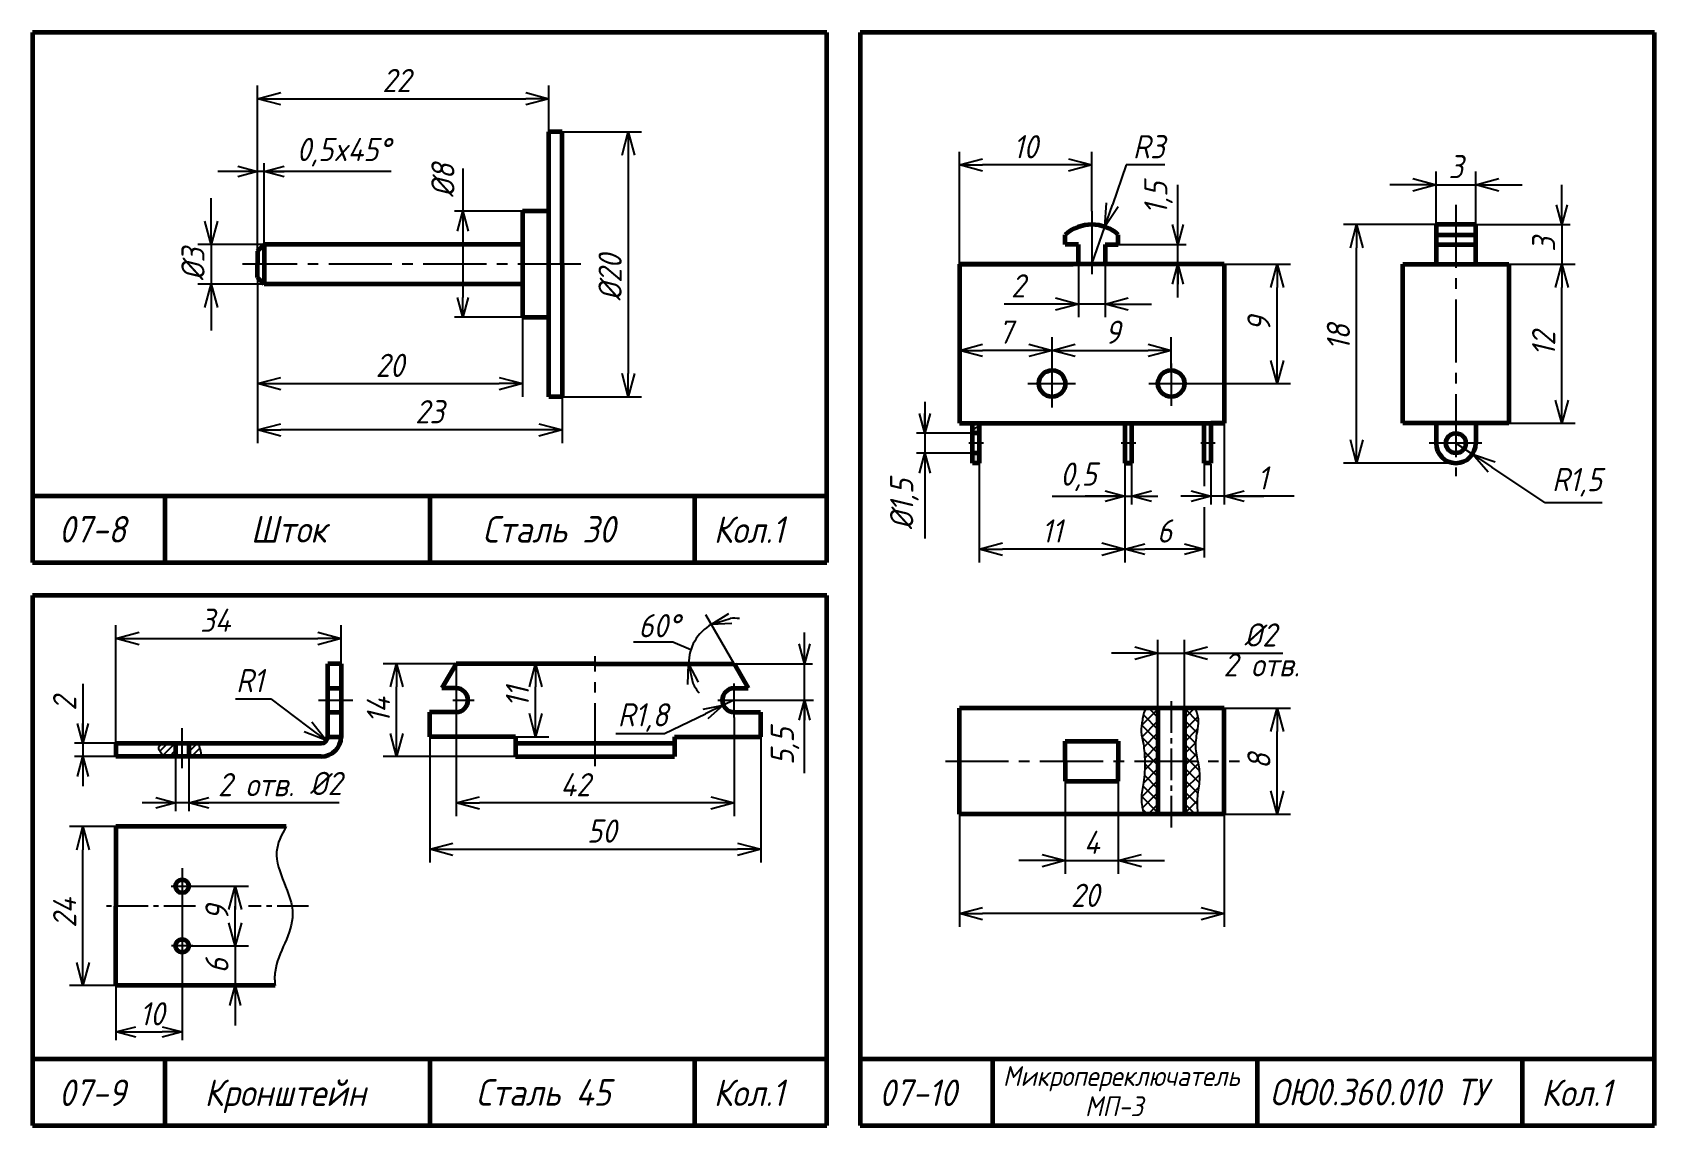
# Model space of a CAD drawing. Header units: millimetres. Extents: x -255 to 513, y 132 to 472.
# Drawn here: x 267.6 to 512.6, y 307 to 472 of the extents above; entities that cross this region are included whole.
import ezdxf

# ---------------------------------------------------------------- set-up
doc = ezdxf.new("R2010")
doc.units = ezdxf.units.MM
doc.header["$LTSCALE"] = 0.5
doc.linetypes.add('CENTER2', pattern=[28.575, 19.05, -3.175, 3.175, -3.175])
doc.layers.get('Defpoints').update_dxf_attribs({"color": 5})
doc.styles.get("Standard").update_dxf_attribs({"font": 'isocpeui.ttf', "width": 0.9})
doc.dimstyles.new('Standart 1', dxfattribs={"dimtxt": 3.5, "dimasz": 3.5, "dimexe": 2, "dimexo": 0, "dimgap": 1, "dimtad": 1, "dimtoh": 1, "dimdec": 0, "dimtxsty": 'Standard', "dimblk": 'OPEN30', "dimcen": 2.5, "dimadec": 0, "dimazin": 0, "dimtfac": 1, "dimtdec": 0, "dimtmove": 0, "dimatfit": 3, "dimldrblk": 'DOTSMALL', "dimfxl": 0, "dimarcsym": 0})

# ---------------------------------------------------------------- blocks, each defined once
blk = doc.blocks.new('_Open30')
at = {"color": 0, "linetype": 'ByBlock', "lineweight": -2}
for p, q in [((-1, 0.268), (0, 0)), ((0, 0), (-1, -0.268)), ((0, 0), (-1, 0))]:
    blk.add_line(p, q, dxfattribs=at)
blk = doc.blocks.new('*D58')
at = {"color": 0, "lineweight": -2}
for p, q in [((347.6, 457), (359.6, 457)), ((357.6, 453.5), (357.6, 420.5)), ((347.6, 417), (359.6, 417))]:
    blk.add_line(p, q, dxfattribs=at)
at = {"layer": 'Defpoints', "color": 0}
for p in [(347.6, 457), (347.6, 417), (357.6, 417)]:
    blk.add_point(p, dxfattribs=at)
at = {"color": 0, "lineweight": -2, "xscale": 3.5, "yscale": 3.5, "zscale": 3.5}
for p, rotation in [((357.6, 457), 90), ((357.6, 417), 270)]:
    blk.add_blockref('_Open30', p, dxfattribs=dict(at, rotation=rotation))
at = {"color": 0, "lineweight": -3, "insert": (354.85, 435), "char_height": 3.5, "attachment_point": 5, "rotation": 90}
blk.add_mtext('%%c20', dxfattribs=at)
blk = doc.blocks.new('_DotSmall')
at = {"color": 0, "linetype": 'ByBlock', "const_width": 0.5}
blk.add_lwpolyline([(-0.0625, 0, 1), (0.0625, 0, 1)], format="xyb", close=True, dxfattribs=at)
blk = doc.blocks.new('*D59')
at = {"color": 0, "lineweight": -2}
for p, q in [((294.6, 443.5), (294.6, 447)), ((302.6, 440), (292.6, 440)), ((294.6, 440), (294.6, 434)), ((302.6, 434), (292.6, 434)), ((294.6, 430.5), (294.6, 427))]:
    blk.add_line(p, q, dxfattribs=at)
at = {"layer": 'Defpoints', "color": 0}
for p in [(302.6, 440), (294.6, 434), (302.6, 434)]:
    blk.add_point(p, dxfattribs=at)
at = {"color": 0, "lineweight": -2, "xscale": 3.5, "yscale": 3.5, "zscale": 3.5}
for p, rotation in [((294.6, 440), 270), ((294.6, 434), 90)]:
    blk.add_blockref('_Open30', p, dxfattribs=dict(at, rotation=rotation))
at = {"color": 0, "lineweight": -3, "insert": (291.85, 437), "char_height": 3.5, "attachment_point": 5, "rotation": 90}
blk.add_mtext('%%C3', dxfattribs=at)
blk = doc.blocks.new('*D60')
at = {"color": 0, "lineweight": -2}
for p, q in [((301.6, 434), (301.6, 410)), ((347.6, 417), (347.6, 410)), ((344.1, 412), (305.1, 412))]:
    blk.add_line(p, q, dxfattribs=at)
at = {"layer": 'Defpoints', "color": 0}
for p in [(301.6, 434), (347.6, 417), (301.6, 412)]:
    blk.add_point(p, dxfattribs=at)
at = {"color": 0, "lineweight": -2, "xscale": 3.5, "yscale": 3.5, "zscale": 3.5, "rotation": 180}
blk.add_blockref('_Open30', (301.6, 412), dxfattribs=at)
at = {"color": 0, "lineweight": -2, "xscale": 3.5, "yscale": 3.5, "zscale": 3.5}
blk.add_blockref('_Open30', (347.6, 412), dxfattribs=at)
at = {"color": 0, "lineweight": -3, "insert": (327.6, 414.75), "char_height": 3.5, "attachment_point": 5}
blk.add_mtext('23', dxfattribs=at)
blk = doc.blocks.new('*D61')
at = {"color": 0, "lineweight": -2}
for p, q in [((301.6, 439), (301.6, 464)), ((345.6, 457), (345.6, 464)), ((305.1, 462), (342.1, 462))]:
    blk.add_line(p, q, dxfattribs=at)
at = {"layer": 'Defpoints', "color": 0}
for p in [(345.6, 462), (345.6, 457), (301.6, 439)]:
    blk.add_point(p, dxfattribs=at)
at = {"color": 0, "lineweight": -2, "xscale": 3.5, "yscale": 3.5, "zscale": 3.5, "rotation": 180}
blk.add_blockref('_Open30', (301.6, 462), dxfattribs=at)
at = {"color": 0, "lineweight": -2, "xscale": 3.5, "yscale": 3.5, "zscale": 3.5}
blk.add_blockref('_Open30', (345.6, 462), dxfattribs=at)
at = {"color": 0, "lineweight": -3, "insert": (322.6, 464.75), "char_height": 3.5, "attachment_point": 5}
blk.add_mtext('22', dxfattribs=at)
blk = doc.blocks.new('*D62')
at = {"color": 0, "lineweight": -2}
for p, q in [((301.6, 435), (301.6, 417)), ((341.6, 429), (341.6, 417)), ((305.1, 419), (338.1, 419))]:
    blk.add_line(p, q, dxfattribs=at)
at = {"layer": 'Defpoints', "color": 0}
for p in [(301.6, 435), (341.6, 429), (341.6, 419)]:
    blk.add_point(p, dxfattribs=at)
at = {"color": 0, "lineweight": -2, "xscale": 3.5, "yscale": 3.5, "zscale": 3.5, "rotation": 180}
blk.add_blockref('_Open30', (301.6, 419), dxfattribs=at)
at = {"color": 0, "lineweight": -2, "xscale": 3.5, "yscale": 3.5, "zscale": 3.5}
blk.add_blockref('_Open30', (341.6, 419), dxfattribs=at)
at = {"color": 0, "lineweight": -3, "insert": (321.6, 421.75), "char_height": 3.5, "attachment_point": 5}
blk.add_mtext('20', dxfattribs=at)
blk = doc.blocks.new('*D63')
at = {"color": 0, "lineweight": -2}
for p, q in [((280.22, 352.12), (273.22, 352.12)), ((275.22, 331.62), (275.22, 348.62)), ((280.22, 328.12), (273.22, 328.12))]:
    blk.add_line(p, q, dxfattribs=at)
at = {"layer": 'Defpoints', "color": 0}
for p in [(275.22, 352.12), (280.22, 352.12), (280.22, 328.12)]:
    blk.add_point(p, dxfattribs=at)
at = {"color": 0, "lineweight": -2, "xscale": 3.5, "yscale": 3.5, "zscale": 3.5}
for p, rotation in [((275.22, 352.12), 90), ((275.22, 328.12), 270)]:
    blk.add_blockref('_Open30', p, dxfattribs=dict(at, rotation=rotation))
at = {"color": 0, "lineweight": -3, "insert": (272.47, 339.12), "char_height": 3.5, "attachment_point": 5, "rotation": 90}
blk.add_mtext('24', dxfattribs=at)
blk = doc.blocks.new('*D64')
at = {"color": 0, "lineweight": -2}
for p, q in [((291.22, 343.12), (300.22, 343.12)), ((298.22, 337.62), (298.22, 339.62)), ((291.22, 334.12), (300.22, 334.12))]:
    blk.add_line(p, q, dxfattribs=at)
at = {"layer": 'Defpoints', "color": 0}
for p in [(291.22, 343.12), (298.22, 343.12), (291.22, 334.12)]:
    blk.add_point(p, dxfattribs=at)
at = {"color": 0, "lineweight": -2, "xscale": 3.5, "yscale": 3.5, "zscale": 3.5}
for p, rotation in [((298.22, 343.12), 90), ((298.22, 334.12), 270)]:
    blk.add_blockref('_Open30', p, dxfattribs=dict(at, rotation=rotation))
at = {"color": 0, "lineweight": -3, "insert": (295.47, 339.12), "char_height": 3.5, "attachment_point": 5, "rotation": 90}
blk.add_mtext('9', dxfattribs=at)
blk = doc.blocks.new('*D65')
at = {"color": 0, "lineweight": -2}
for p, q in [((327.6, 365.7), (327.6, 346.7)), ((377.6, 365.7), (377.6, 346.7)), ((331.1, 348.7), (374.1, 348.7))]:
    blk.add_line(p, q, dxfattribs=at)
at = {"layer": 'Defpoints', "color": 0}
for p in [(327.6, 365.7), (377.6, 365.7), (377.6, 348.7)]:
    blk.add_point(p, dxfattribs=at)
at = {"color": 0, "lineweight": -2, "xscale": 3.5, "yscale": 3.5, "zscale": 3.5, "rotation": 180}
blk.add_blockref('_Open30', (327.6, 348.7), dxfattribs=at)
at = {"color": 0, "lineweight": -2, "xscale": 3.5, "yscale": 3.5, "zscale": 3.5}
blk.add_blockref('_Open30', (377.6, 348.7), dxfattribs=at)
at = {"color": 0, "lineweight": -3, "insert": (353.6, 351.45), "char_height": 3.5, "attachment_point": 5}
blk.add_mtext('50', dxfattribs=at)
blk = doc.blocks.new('*D66')
at = {"color": 0, "lineweight": -2}
for p, q in [((298.29, 371.41), (303.62, 371.41)), ((303.62, 371.41), (309.22, 367.2))]:
    blk.add_line(p, q, dxfattribs=at)
at = {"layer": 'Defpoints', "color": 0}
for p in [(311.22, 365.7), (312.02, 365.1)]:
    blk.add_point(p, dxfattribs=at)
at = {"color": 0, "lineweight": -2, "xscale": 3.5, "yscale": 3.5, "zscale": 3.5, "rotation": 323.0724111916018}
blk.add_blockref('_Open30', (312.02, 365.1), dxfattribs=at)
at = {"color": 0, "lineweight": -3, "insert": (300.45, 374.16), "char_height": 3.5, "attachment_point": 5}
blk.add_mtext('R1', dxfattribs=at)
blk = doc.blocks.new('*D67')
at = {"color": 0, "lineweight": -2}
for p, q in [((280.22, 364.7), (280.22, 382.52)), ((314.22, 376.7), (314.22, 382.52)), ((283.72, 380.52), (310.72, 380.52))]:
    blk.add_line(p, q, dxfattribs=at)
at = {"layer": 'Defpoints', "color": 0}
for p in [(314.22, 380.52), (314.22, 376.7), (280.22, 364.7)]:
    blk.add_point(p, dxfattribs=at)
at = {"color": 0, "lineweight": -2, "xscale": 3.5, "yscale": 3.5, "zscale": 3.5, "rotation": 180}
blk.add_blockref('_Open30', (280.22, 380.52), dxfattribs=at)
at = {"color": 0, "lineweight": -2, "xscale": 3.5, "yscale": 3.5, "zscale": 3.5}
blk.add_blockref('_Open30', (314.22, 380.52), dxfattribs=at)
at = {"color": 0, "lineweight": -3, "insert": (295.22, 383.27), "char_height": 3.5, "attachment_point": 5}
blk.add_mtext('34', dxfattribs=at)
blk = doc.blocks.new('*D68')
at = {"color": 0, "lineweight": -2}
for p, q in [((331.58, 376.7), (320.6, 376.7)), ((322.6, 366.2), (322.6, 373.2)), ((340.58, 362.7), (320.6, 362.7))]:
    blk.add_line(p, q, dxfattribs=at)
at = {"layer": 'Defpoints', "color": 0}
for p in [(322.6, 376.7), (331.58, 376.7), (340.58, 362.7)]:
    blk.add_point(p, dxfattribs=at)
at = {"color": 0, "lineweight": -2, "xscale": 3.5, "yscale": 3.5, "zscale": 3.5}
for p, rotation in [((322.6, 376.7), 90), ((322.6, 362.7), 270)]:
    blk.add_blockref('_Open30', p, dxfattribs=dict(at, rotation=rotation))
at = {"color": 0, "lineweight": -3, "insert": (319.85, 369.7), "char_height": 3.5, "attachment_point": 5, "rotation": 90}
blk.add_mtext('14', dxfattribs=at)
blk = doc.blocks.new('*D69')
at = {"color": 0, "lineweight": -2}
for p, q in [((352.6, 376.7), (341.6, 376.7)), ((343.6, 369.2), (343.6, 373.2)), ((340.58, 365.7), (345.6, 365.7))]:
    blk.add_line(p, q, dxfattribs=at)
at = {"layer": 'Defpoints', "color": 0}
for p in [(343.6, 376.7), (352.6, 376.7), (340.58, 365.7)]:
    blk.add_point(p, dxfattribs=at)
at = {"color": 0, "lineweight": -2, "xscale": 3.5, "yscale": 3.5, "zscale": 3.5}
for p, rotation in [((343.6, 376.7), 90), ((343.6, 365.7), 270)]:
    blk.add_blockref('_Open30', p, dxfattribs=dict(at, rotation=rotation))
at = {"color": 0, "lineweight": -3, "insert": (340.85, 371.7), "char_height": 3.5, "attachment_point": 5, "rotation": 90}
blk.add_mtext('11', dxfattribs=at)
blk = doc.blocks.new('*D70')
at = {"color": 0, "lineweight": -2}
for p, q in [((331.6, 376.73), (331.6, 353.7)), ((373.58, 368.6), (373.58, 353.7)), ((370.08, 355.7), (335.1, 355.7))]:
    blk.add_line(p, q, dxfattribs=at)
at = {"layer": 'Defpoints', "color": 0}
for p in [(331.6, 376.73), (373.58, 368.6), (331.6, 355.7)]:
    blk.add_point(p, dxfattribs=at)
at = {"color": 0, "lineweight": -2, "xscale": 3.5, "yscale": 3.5, "zscale": 3.5, "rotation": 180}
blk.add_blockref('_Open30', (331.6, 355.7), dxfattribs=at)
at = {"color": 0, "lineweight": -2, "xscale": 3.5, "yscale": 3.5, "zscale": 3.5}
blk.add_blockref('_Open30', (373.58, 355.7), dxfattribs=at)
at = {"color": 0, "lineweight": -3, "insert": (349.6, 358.45), "char_height": 3.5, "attachment_point": 5}
blk.add_mtext('42', dxfattribs=at)
blk = doc.blocks.new('*D71')
at = {"color": 0, "lineweight": -2}
for p, q in [((447.6, 370), (457.6, 370)), ((455.6, 357.5), (455.6, 366.5)), ((447.6, 354), (457.6, 354))]:
    blk.add_line(p, q, dxfattribs=at)
at = {"layer": 'Defpoints', "color": 0}
for p in [(447.6, 370), (455.6, 370), (447.6, 354)]:
    blk.add_point(p, dxfattribs=at)
at = {"color": 0, "lineweight": -2, "xscale": 3.5, "yscale": 3.5, "zscale": 3.5}
for p, rotation in [((455.6, 370), 90), ((455.6, 354), 270)]:
    blk.add_blockref('_Open30', p, dxfattribs=dict(at, rotation=rotation))
at = {"color": 0, "lineweight": -3, "insert": (452.85, 362), "char_height": 3.5, "attachment_point": 5, "rotation": 90}
blk.add_mtext('8', dxfattribs=at)
blk = doc.blocks.new('*D72')
at = {"color": 0, "lineweight": -2}
for p, q in [((407.6, 354), (407.6, 337)), ((447.6, 354), (447.6, 337)), ((444.1, 339), (411.1, 339))]:
    blk.add_line(p, q, dxfattribs=at)
at = {"layer": 'Defpoints', "color": 0}
for p in [(407.6, 354), (447.6, 354), (407.6, 339)]:
    blk.add_point(p, dxfattribs=at)
at = {"color": 0, "lineweight": -2, "xscale": 3.5, "yscale": 3.5, "zscale": 3.5, "rotation": 180}
blk.add_blockref('_Open30', (407.6, 339), dxfattribs=at)
at = {"color": 0, "lineweight": -2, "xscale": 3.5, "yscale": 3.5, "zscale": 3.5}
blk.add_blockref('_Open30', (447.6, 339), dxfattribs=at)
at = {"color": 0, "lineweight": -3, "insert": (426.6, 341.75), "char_height": 3.5, "attachment_point": 5}
blk.add_mtext('20', dxfattribs=at)
blk = doc.blocks.new('*D73')
at = {"color": 0, "lineweight": -2}
for p, q in [((490.6, 437), (500.6, 437)), ((498.6, 416.5), (498.6, 433.5)), ((490.6, 413), (500.6, 413))]:
    blk.add_line(p, q, dxfattribs=at)
at = {"layer": 'Defpoints', "color": 0}
for p in [(490.6, 437), (498.6, 437), (490.6, 413)]:
    blk.add_point(p, dxfattribs=at)
at = {"color": 0, "lineweight": -2, "xscale": 3.5, "yscale": 3.5, "zscale": 3.5}
for p, rotation in [((498.6, 437), 90), ((498.6, 413), 270)]:
    blk.add_blockref('_Open30', p, dxfattribs=dict(at, rotation=rotation))
at = {"color": 0, "lineweight": -3, "insert": (495.85, 425), "char_height": 3.5, "attachment_point": 5, "rotation": 90}
blk.add_mtext('12', dxfattribs=at)
blk = doc.blocks.new('*D74')
at = {"color": 0, "lineweight": -2}
for p, q in [((421.6, 421.4), (421.6, 426)), ((425.1, 424), (436.1, 424)), ((439.6, 421.4), (439.6, 426))]:
    blk.add_line(p, q, dxfattribs=at)
at = {"layer": 'Defpoints', "color": 0}
for p in [(439.6, 424), (421.6, 421.4), (439.6, 421.4)]:
    blk.add_point(p, dxfattribs=at)
at = {"color": 0, "lineweight": -2, "xscale": 3.5, "yscale": 3.5, "zscale": 3.5, "rotation": 180}
blk.add_blockref('_Open30', (421.6, 424), dxfattribs=at)
at = {"color": 0, "lineweight": -2, "xscale": 3.5, "yscale": 3.5, "zscale": 3.5}
blk.add_blockref('_Open30', (439.6, 424), dxfattribs=at)
at = {"color": 0, "lineweight": -3, "insert": (430.76, 426.75), "char_height": 3.5, "attachment_point": 5}
blk.add_mtext('9', dxfattribs=at)
blk = doc.blocks.new('*D75')
at = {"color": 0, "lineweight": -2}
for p, q in [((407.6, 427.05), (407.6, 422)), ((418.1, 424), (411.1, 424)), ((421.6, 424), (421.6, 426))]:
    blk.add_line(p, q, dxfattribs=at)
at = {"layer": 'Defpoints', "color": 0}
for p in [(407.6, 427.05), (407.6, 424), (421.6, 424)]:
    blk.add_point(p, dxfattribs=at)
at = {"color": 0, "lineweight": -2, "xscale": 3.5, "yscale": 3.5, "zscale": 3.5, "rotation": 180}
blk.add_blockref('_Open30', (407.6, 424), dxfattribs=at)
at = {"color": 0, "lineweight": -2, "xscale": 3.5, "yscale": 3.5, "zscale": 3.5}
blk.add_blockref('_Open30', (421.6, 424), dxfattribs=at)
at = {"color": 0, "lineweight": -3, "insert": (414.6, 426.77), "char_height": 3.5, "attachment_point": 5}
blk.add_mtext('7', dxfattribs=at)
blk = doc.blocks.new('*D76')
at = {"color": 0, "lineweight": -2}
for p, q in [((447.6, 437), (457.6, 437)), ((455.6, 422.5), (455.6, 433.5)), ((443.02, 419), (457.6, 419))]:
    blk.add_line(p, q, dxfattribs=at)
at = {"layer": 'Defpoints', "color": 0}
for p in [(447.6, 437), (455.6, 437), (443.02, 419)]:
    blk.add_point(p, dxfattribs=at)
at = {"color": 0, "lineweight": -2, "xscale": 3.5, "yscale": 3.5, "zscale": 3.5}
for p, rotation in [((455.6, 437), 90), ((455.6, 419), 270)]:
    blk.add_blockref('_Open30', p, dxfattribs=dict(at, rotation=rotation))
at = {"color": 0, "lineweight": -3, "insert": (452.85, 428), "char_height": 3.5, "attachment_point": 5, "rotation": 90}
blk.add_mtext('9', dxfattribs=at)
blk = doc.blocks.new('*D77')
at = {"color": 0, "lineweight": -2}
for p, q in [((437.6, 370), (437.6, 380.31)), ((441.6, 370), (441.6, 380.31)), ((434.1, 378.31), (430.6, 378.31)), ((437.6, 378.31), (441.6, 378.31)), ((445.1, 378.31), (456.44, 378.31))]:
    blk.add_line(p, q, dxfattribs=at)
at = {"layer": 'Defpoints', "color": 0}
for p in [(441.6, 378.31), (437.6, 370), (441.6, 370)]:
    blk.add_point(p, dxfattribs=at)
at = {"color": 0, "lineweight": -2, "xscale": 3.5, "yscale": 3.5, "zscale": 3.5}
blk.add_blockref('_Open30', (437.6, 378.31), dxfattribs=at)
at = {"color": 0, "lineweight": -2, "xscale": 3.5, "yscale": 3.5, "zscale": 3.5, "rotation": 180}
blk.add_blockref('_Open30', (441.6, 378.31), dxfattribs=at)
at = {"color": 0, "lineweight": -3, "insert": (453.06, 381.06), "char_height": 3.5, "attachment_point": 5}
blk.add_mtext('%%c2', dxfattribs=at)
blk = doc.blocks.new('*D78')
at = {"color": 0, "lineweight": -2}
for p, q in [((482.6, 410), (485.1, 408.34)), ((496.1, 401), (488.01, 406.39)), ((504.7, 401), (496.1, 401))]:
    blk.add_line(p, q, dxfattribs=at)
at = {"layer": 'Defpoints', "color": 0}
for p in [(482.6, 410), (485.1, 408.34)]:
    blk.add_point(p, dxfattribs=at)
at = {"color": 0, "lineweight": -2, "xscale": 3.5, "yscale": 3.5, "zscale": 3.5, "rotation": 146.309932474025}
blk.add_blockref('_Open30', (485.1, 408.34), dxfattribs=at)
at = {"color": 0, "lineweight": -3, "insert": (500.9, 404.1), "char_height": 3.5, "attachment_point": 5}
blk.add_mtext('R1,5', dxfattribs=at)
blk = doc.blocks.new('*D79')
at = {"color": 0, "lineweight": -2}
for p, q in [((479.65, 443), (465.6, 443)), ((467.6, 410.5), (467.6, 439.5)), ((482.6, 407), (465.6, 407))]:
    blk.add_line(p, q, dxfattribs=at)
at = {"layer": 'Defpoints', "color": 0}
for p in [(467.6, 443), (479.65, 443), (482.6, 407)]:
    blk.add_point(p, dxfattribs=at)
at = {"color": 0, "lineweight": -2, "xscale": 3.5, "yscale": 3.5, "zscale": 3.5}
for p, rotation in [((467.6, 443), 90), ((467.6, 407), 270)]:
    blk.add_blockref('_Open30', p, dxfattribs=dict(at, rotation=rotation))
at = {"color": 0, "lineweight": -3, "insert": (464.85, 426), "char_height": 3.5, "attachment_point": 5, "rotation": 90}
blk.add_mtext('18', dxfattribs=at)
blk = doc.blocks.new('*D80')
at = {"color": 0, "lineweight": -2}
for p, q in [((479.6, 443), (479.6, 451)), ((485.6, 443), (485.6, 451)), ((476.1, 449), (472.6, 449)), ((479.6, 449), (485.6, 449)), ((489.1, 449), (492.6, 449))]:
    blk.add_line(p, q, dxfattribs=at)
at = {"layer": 'Defpoints', "color": 0}
for p in [(485.6, 449), (479.6, 443), (485.6, 443)]:
    blk.add_point(p, dxfattribs=at)
at = {"color": 0, "lineweight": -2, "xscale": 3.5, "yscale": 3.5, "zscale": 3.5}
blk.add_blockref('_Open30', (479.6, 449), dxfattribs=at)
at = {"color": 0, "lineweight": -2, "xscale": 3.5, "yscale": 3.5, "zscale": 3.5, "rotation": 180}
blk.add_blockref('_Open30', (485.6, 449), dxfattribs=at)
at = {"color": 0, "lineweight": -3, "insert": (482.6, 451.75), "char_height": 3.5, "attachment_point": 5}
blk.add_mtext('3', dxfattribs=at)
blk = doc.blocks.new('*D81')
at = {"color": 0, "lineweight": -2}
for p, q in [((423.6, 359), (423.6, 345)), ((431.6, 359), (431.6, 345)), ((420.1, 347), (416.6, 347)), ((423.6, 347), (431.6, 347)), ((435.1, 347), (438.6, 347))]:
    blk.add_line(p, q, dxfattribs=at)
at = {"layer": 'Defpoints', "color": 0}
for p in [(423.6, 359), (431.6, 359), (431.6, 347)]:
    blk.add_point(p, dxfattribs=at)
at = {"color": 0, "lineweight": -2, "xscale": 3.5, "yscale": 3.5, "zscale": 3.5}
blk.add_blockref('_Open30', (423.6, 347), dxfattribs=at)
at = {"color": 0, "lineweight": -2, "xscale": 3.5, "yscale": 3.5, "zscale": 3.5, "rotation": 180}
blk.add_blockref('_Open30', (431.6, 347), dxfattribs=at)
at = {"color": 0, "lineweight": -3, "insert": (427.6, 349.75), "char_height": 3.5, "attachment_point": 5}
blk.add_mtext('4', dxfattribs=at)
blk = doc.blocks.new('*D82')
at = {"color": 0, "lineweight": -2}
for p, q in [((407.6, 437), (407.6, 454)), ((427.6, 445), (427.6, 454)), ((424.1, 452), (411.1, 452))]:
    blk.add_line(p, q, dxfattribs=at)
at = {"layer": 'Defpoints', "color": 0}
for p in [(407.6, 452), (427.6, 445), (407.6, 437)]:
    blk.add_point(p, dxfattribs=at)
at = {"color": 0, "lineweight": -2, "xscale": 3.5, "yscale": 3.5, "zscale": 3.5, "rotation": 180}
blk.add_blockref('_Open30', (407.6, 452), dxfattribs=at)
at = {"color": 0, "lineweight": -2, "xscale": 3.5, "yscale": 3.5, "zscale": 3.5}
blk.add_blockref('_Open30', (427.6, 452), dxfattribs=at)
at = {"color": 0, "lineweight": -3, "insert": (417.6, 454.75), "char_height": 3.5, "attachment_point": 5}
blk.add_mtext('10', dxfattribs=at)
blk = doc.blocks.new('*D83')
at = {"color": 0, "lineweight": -2}
for p, q in [((432.8, 452), (430.71, 445.98)), ((438.64, 452), (432.8, 452)), ((427.6, 437), (429.57, 442.67))]:
    blk.add_line(p, q, dxfattribs=at)
at = {"layer": 'Defpoints', "color": 0}
for p in [(429.57, 442.67), (427.6, 437)]:
    blk.add_point(p, dxfattribs=at)
at = {"color": 0, "lineweight": -2, "xscale": 3.5, "yscale": 3.5, "zscale": 3.5, "rotation": 250.8960188924846}
blk.add_blockref('_Open30', (429.57, 442.67), dxfattribs=at)
at = {"color": 0, "lineweight": -3, "insert": (436.22, 454.75), "char_height": 3.5, "attachment_point": 5}
blk.add_mtext('R3', dxfattribs=at)
blk = doc.blocks.new('*D84')
at = {"color": 0, "lineweight": -2}
for p, q in [((425.6, 437), (425.6, 429)), ((429.6, 437), (429.6, 429)), ((422.1, 431), (414.37, 431)), ((429.6, 431), (425.6, 431)), ((433.1, 431), (436.6, 431))]:
    blk.add_line(p, q, dxfattribs=at)
at = {"layer": 'Defpoints', "color": 0}
for p in [(425.6, 437), (429.6, 437), (425.6, 431)]:
    blk.add_point(p, dxfattribs=at)
at = {"color": 0, "lineweight": -2, "xscale": 3.5, "yscale": 3.5, "zscale": 3.5}
blk.add_blockref('_Open30', (425.6, 431), dxfattribs=at)
at = {"color": 0, "lineweight": -2, "xscale": 3.5, "yscale": 3.5, "zscale": 3.5, "rotation": 180}
blk.add_blockref('_Open30', (429.6, 431), dxfattribs=at)
at = {"color": 0, "lineweight": -3, "insert": (416.48, 433.75), "char_height": 3.5, "attachment_point": 5}
blk.add_mtext('2', dxfattribs=at)
blk = doc.blocks.new('*D85')
at = {"color": 0, "lineweight": -2}
for p, q in [((410.6, 407), (410.6, 392)), ((432.6, 400.77), (432.6, 392)), ((429.1, 394), (414.1, 394))]:
    blk.add_line(p, q, dxfattribs=at)
at = {"layer": 'Defpoints', "color": 0}
for p in [(410.6, 407), (432.6, 400.77), (410.6, 394)]:
    blk.add_point(p, dxfattribs=at)
at = {"color": 0, "lineweight": -2, "xscale": 3.5, "yscale": 3.5, "zscale": 3.5, "rotation": 180}
blk.add_blockref('_Open30', (410.6, 394), dxfattribs=at)
at = {"color": 0, "lineweight": -2, "xscale": 3.5, "yscale": 3.5, "zscale": 3.5}
blk.add_blockref('_Open30', (432.6, 394), dxfattribs=at)
at = {"color": 0, "lineweight": -3, "insert": (421.6, 396.75), "char_height": 3.5, "attachment_point": 5}
blk.add_mtext('11', dxfattribs=at)

msp = doc.modelspace()

# ---------------------------------------------------------------- hatches: boundary and pattern name
at = {"ltscale": 0.5}
h = msp.add_hatch(color=7, dxfattribs=at)
edge = h.paths.add_edge_path()
edge.add_line((410.6, 411.5), (410.6, 412.45))
edge.add_spline(control_points=[(410.6, 412.45), (410.49, 412.47), (410.25, 412.47), (409.94, 412.19), (409.71, 412.21), (409.6, 412.25)], knot_values=[0.451621, 0.451621, 0.451621, 0.451621, 0.812959, 1.197725, 1.549917, 1.549917, 1.549917, 1.549917], degree=3, periodic=0)
edge.add_line((409.6, 412.25), (409.6, 411.5))
edge.add_line((409.6, 411.5), (410.6, 411.5))
h.paths.add_polyline_path([(410.6, 408.5), (409.6, 408.5), (409.6, 407), (410.6, 407)])
at = {"lineweight": -3, "ltscale": 0.5}
h = msp.add_hatch(dxfattribs=at)
h.set_pattern_fill('ANSI37', scale=0.4, style=0)
h.set_pattern_definition([(45, (237.6025, 292), (-0.8980256, 0.8980256), []), (135, (237.6025, 292), (-0.8980256, -0.8980256), [])])
edge = h.paths.add_edge_path()
edge.add_line((437.6, 370), (435.65, 370))
edge.add_spline(control_points=[(435.65, 370), (435.5, 369.39), (435.22, 368.23), (434.95, 366.38), (435.52, 364.36), (435.59, 362.86), (435.6, 362)], knot_values=[0, 0, 0, 0, 1.873124, 3.618237, 5.498481, 8.09001, 8.09001, 8.09001, 8.09001], degree=3, periodic=0)
edge.add_line((435.6, 362), (437.6, 362))
edge.add_line((437.6, 362), (437.6, 370))
edge = h.paths.add_edge_path()
edge.add_spline(control_points=[(435.6, 362), (435.62, 360.93), (435.56, 359.04), (434.9, 356.38), (435.25, 354.79), (435.42, 354)], knot_values=[8.09001, 8.09001, 8.09001, 8.09001, 11.302748, 13.757495, 16.141445, 16.141445, 16.141445, 16.141445], degree=3, periodic=0)
edge.add_line((435.42, 354), (437.6, 354))
edge.add_line((437.6, 354), (437.6, 362))
edge.add_line((437.6, 362), (435.6, 362))
edge = h.paths.add_edge_path()
edge.add_spline(control_points=[(443.6, 354), (443.54, 354.79), (443.41, 356.42), (443.95, 358.89), (443.85, 360.79), (443.64, 361.83), (443.61, 362)], knot_values=[8.108819, 8.108819, 8.108819, 8.108819, 10.466795, 13.003404, 15.60563, 16.138451, 16.138451, 16.138451, 16.138451], degree=3, periodic=0)
edge.add_line((443.61, 362), (441.6, 362))
edge.add_line((441.6, 362), (441.6, 354))
edge.add_line((441.6, 354), (443.6, 354))
edge = h.paths.add_edge_path()
edge.add_spline(control_points=[(443.61, 362), (443.47, 362.62), (443.11, 364.08), (443.44, 366.16), (443.83, 368.23), (443.43, 369.4), (443.22, 370)], knot_values=[0, 0, 0, 0, 1.902588, 4.479049, 6.225337, 8.108819, 8.108819, 8.108819, 8.108819], degree=3, periodic=0)
edge.add_line((443.22, 370), (441.6, 370))
edge.add_line((441.6, 370), (441.6, 362))
edge.add_line((441.6, 362), (443.61, 362))
h = msp.add_hatch(dxfattribs=at)
h.set_pattern_fill('ANSI31', scale=0.25, style=0)
h.set_pattern_definition([(45, (115.2164, 217.7001), (-0.561266, 0.561266), [])])
edge = h.paths.add_edge_path()
edge.add_line((291.22, 362.7), (293, 362.7))
edge.add_spline(control_points=[(293, 362.7), (293.07, 362.88), (293.18, 363.38), (292.8, 364.05), (292.79, 364.54), (292.82, 364.7)], knot_values=[0.617306, 0.617306, 0.617306, 0.617306, 1.190956, 2.196039, 2.694636, 2.694636, 2.694636, 2.694636], degree=3, periodic=0)
edge.add_line((292.82, 364.7), (291.22, 364.7))
edge.add_line((291.22, 364.7), (291.22, 362.7))
edge = h.paths.add_edge_path()
edge.add_line((289.22, 364.7), (287.22, 364.7))
edge.add_spline(control_points=[(287.22, 364.7), (286.89, 364.41), (286.32, 363.91), (287.17, 363.29), (287.16, 362.89), (287.1, 362.7)], knot_values=[0, 0, 0, 0, 1.040213, 1.772128, 2.388323, 2.388323, 2.388323, 2.388323], degree=3, periodic=0)
edge.add_line((287.1, 362.7), (289.22, 362.7))
edge.add_line((289.22, 362.7), (289.22, 364.7))

# ---------------------------------------------------------------- linework, layer by layer
at = {"color": 7, "lineweight": 60}
for p, q in [((267.6, 472), (267.6, 392)), ((387.6, 472), (267.6, 472)), ((387.6, 392), (387.6, 472)), ((392.6, 472), (392.6, 307)), ((512.6, 472), (392.6, 472)), ((512.6, 307), (512.6, 472)), ((345.6, 459), (345.6, 459)), ((345.6, 437), (345.6, 457)), ((347.6, 437), (347.6, 457)), ((345.6, 445), (341.6, 445)), ((341.6, 445), (341.6, 429)), ((423.6, 440), (423.6, 441.47)), ((431.6, 440), (431.6, 441.47)), ((479.6, 443), (479.6, 437)), ((479.6, 441.47), (485.6, 441.47)), ((485.65, 443), (479.65, 443)), ((485.6, 437), (485.6, 443)), ((301.6, 439), (302.6, 440)), ((301.6, 439), (301.6, 437)), ((341.6, 440), (302.6, 440)), ((302.6, 440), (302.6, 434)), ((425.6, 440), (423.6, 440)), ((425.6, 437), (425.6, 440)), ((429.6, 440), (431.6, 440)), ((429.6, 440), (429.6, 437)), ((479.6, 440), (485.6, 440)), ((301.6, 435), (301.6, 437)), ((345.6, 417), (345.6, 437)), ((347.6, 437), (347.61, 417)), ((407.6, 437), (424.8, 437)), ((407.6, 437), (407.6, 413)), ((447.6, 437), (407.6, 437)), ((447.6, 437), (447.6, 413)), ((474.6, 413), (474.6, 437)), ((474.6, 437), (490.6, 437)), ((490.6, 437), (490.6, 413)), ((302.6, 434), (301.6, 435)), ((341.6, 434), (302.6, 434)), ((341.6, 429), (345.6, 429)), ((407.6, 413), (447.6, 413)), ((409.6, 407), (409.6, 413)), ((410.6, 413), (410.6, 407)), ((432.58, 413), (432.58, 407)), ((433.6, 413), (433.6, 407)), ((444.6, 407), (444.6, 413)), ((445.6, 413), (445.6, 407)), ((447.6, 413), (445.6, 413)), ((490.6, 413), (474.6, 413)), ((479.6, 413), (479.6, 410)), ((485.6, 413), (485.6, 410)), ((410.6, 407), (409.6, 407)), ((433.6, 407), (432.58, 407)), ((432.58, 407), (433.58, 407)), ((445.6, 407), (444.6, 407)), ((387.6, 402), (267.6, 402)), ((287.6, 402), (287.6, 392)), ((327.6, 402), (327.6, 392)), ((367.6, 402), (367.6, 392)), ((267.6, 392), (387.6, 392)), ((267.6, 387), (267.6, 307)), ((387.6, 387), (267.6, 387)), ((387.6, 307), (387.6, 387)), ((314.22, 376.7), (312.22, 376.7)), ((312.22, 365.58), (312.22, 376.7)), ((314.22, 376.7), (314.22, 365.58)), ((352.58, 376.7), (331.58, 376.7)), ((352.6, 376.7), (373.58, 376.7)), ((312.22, 373), (314.22, 373)), ((331.58, 373), (329.44, 373)), ((373.58, 373), (375.71, 373)), ((407.6, 354), (407.6, 370)), ((447.6, 370), (407.6, 370)), ((437.6, 370), (437.6, 354)), ((441.6, 370), (441.6, 354)), ((447.6, 354), (447.6, 370)), ((312.22, 369.4), (314.22, 369.4)), ((331.58, 369.4), (327.58, 369.4)), ((327.58, 369.4), (327.58, 365.7)), ((373.58, 369.4), (377.58, 369.4)), ((377.58, 369.4), (377.58, 365.7)), ((312.22, 365.7), (314.22, 365.7)), ((340.55, 365.7), (327.58, 365.7)), ((340.58, 365.7), (340.58, 362.7)), ((364.58, 365.7), (377.58, 365.7)), ((364.58, 365.7), (364.58, 362.7)), ((280.22, 364.7), (280.22, 362.7)), ((280.22, 364.7), (311.22, 364.7)), ((311.22, 362.7), (280.22, 362.7)), ((289.22, 364.7), (289.22, 362.7)), ((291.22, 364.7), (291.22, 362.7)), ((340.58, 362.7), (364.58, 362.7)), ((340.6, 364.7), (364.58, 364.7)), ((423.6, 365), (431.6, 365)), ((423.6, 362), (423.6, 365)), ((431.6, 365), (431.6, 362)), ((423.6, 362), (423.6, 359)), ((431.6, 359), (431.6, 362)), ((423.6, 359), (431.6, 359)), ((447.6, 354), (407.6, 354)), ((280.22, 352.12), (280.22, 340.12)), ((305.93, 352.12), (280.22, 352.12)), ((280.22, 328.12), (280.22, 340.12)), ((304.26, 328.12), (280.22, 328.12)), ((387.6, 317), (267.6, 317)), ((287.6, 317), (287.6, 307)), ((327.6, 317), (327.6, 307)), ((367.6, 317), (367.6, 307)), ((512.6, 317), (392.6, 317)), ((412.6, 317), (412.6, 307)), ((452.6, 317), (452.6, 307)), ((492.6, 317), (492.6, 307)), ((267.6, 307), (387.6, 307)), ((392.6, 307), (512.6, 307))]:
    msp.add_line(p, q, dxfattribs=at)
at = {"color": 7, "lineweight": 60, "ltscale": 0.3}
for p, q in [((347.6, 457), (345.6, 457)), ((347.6, 417), (345.6, 417))]:
    msp.add_line(p, q, dxfattribs=at)
at = {"color": 7, "lineweight": -3, "ltscale": 0.5}
for p, q in [((321.78, 451), (295.6, 451)), ((301.6, 440), (301.6, 452.25)), ((302.6, 440), (302.6, 452.25)), ((440.6, 432), (440.6, 449)), ((498.6, 446), (498.6, 449)), ((485.65, 443), (499.85, 443)), ((498.6, 443), (498.6, 437)), ((431.6, 440), (441.85, 440)), ((402.4, 416.23), (402.4, 395.63)), ((447.6, 413), (447.6, 400.75)), ((409.6, 411.5), (401.15, 411.5)), ((409.6, 408.5), (401.15, 408.5)), ((432.6, 407), (432.6, 400.75)), ((433.6, 407), (433.6, 400.75)), ((444.6, 407), (444.6, 403.51)), ((445.6, 406.88), (445.6, 400.75)), ((421.6, 402), (437.56, 402)), ((429.6, 402), (426.6, 402)), ((458.16, 402), (441.07, 402)), ((450.6, 402), (453.6, 402)), ((444.6, 400.35), (444.6, 392.75)), ((441.6, 394), (435.6, 394)), ((373.58, 376.7), (369.32, 384.09)), ((358.39, 380), (364.35, 380)), ((364.35, 380), (367.05, 378.86)), ((384.2, 360.2), (384.2, 381.43)), ((373.58, 376.7), (385.4, 376.7)), ((275.22, 373.7), (275.22, 358.24)), ((373.58, 371.2), (371.95, 370.43)), ((374.31, 371.2), (385.55, 371.2)), ((363.07, 366.16), (369.25, 369.13)), ((355.73, 366.16), (363.07, 366.16)), ((280.22, 364.7), (273.97, 364.7)), ((280.22, 362.7), (273.97, 362.7)), ((289.22, 362.7), (289.22, 354.45)), ((291.22, 362.69), (291.22, 354.45)), ((313.93, 355.7), (284.18, 355.7)), ((290.22, 342.12), (290.22, 319.87)), ((298.22, 337.12), (298.22, 340.12)), ((298.22, 334.12), (298.22, 328.12)), ((280.22, 328.12), (280.22, 319.87)), ((298.22, 325.12), (298.22, 322.12)), ((283.22, 321.12), (287.22, 321.12))]:
    msp.add_line(p, q, dxfattribs=at)
at = {"color": 7, "lineweight": -3}
for p, q in [((332.6, 451.44), (332.6, 432)), ((341.6, 445), (331.35, 445)), ((341.6, 429), (331.35, 429)), ((421.6, 415.41), (421.6, 422.03)), ((439.6, 422.03), (439.6, 415.64)), ((417.95, 419), (425.12, 419)), ((418.25, 419), (421.6, 419)), ((436.22, 419), (443.02, 419)), ((411.24, 410), (409.05, 410)), ((434.24, 410), (432.05, 410)), ((446.24, 410), (444.05, 410)), ((486.5, 410), (478.57, 410))]:
    msp.add_line(p, q, dxfattribs=at)
at = {"color": 7, "linetype": 'CENTER2', "lineweight": -3}
for p, q in [((482.6, 446), (482.6, 405)), ((427.6, 445), (427.6, 435.53)), ((350.45, 437), (299.35, 437)), ((352.58, 361.23), (352.58, 377.87)), ((405.49, 362), (449.91, 362))]:
    msp.add_line(p, q, dxfattribs=at)
at = {"color": 7, "lineweight": 60, "ltscale": 0.5}
for p, q in [((410.6, 411.5), (409.6, 411.5)), ((410.6, 408.5), (409.6, 408.5)), ((331.58, 376.7), (329.44, 373)), ((373.58, 376.7), (375.71, 373))]:
    msp.add_line(p, q, dxfattribs=at)
at = {"color": 7, "linetype": 'CENTER2', "lineweight": -3, "ltscale": 5}
for p, q in [((373.58, 368.6), (373.58, 373.73)), ((310.79, 371.2), (316.01, 371.2)), ((331.08, 371.2), (334.31, 371.2)), ((371.1, 371.2), (374.31, 371.2)), ((290.22, 360.94), (290.22, 366.99)), ((290.22, 345.87), (290.22, 341.11)), ((288.57, 343.12), (291.88, 343.12)), ((290.22, 335.68), (290.22, 332.28)), ((291.81, 334.12), (288.62, 334.12))]:
    msp.add_line(p, q, dxfattribs=at)
at = {"color": 7, "linetype": 'CENTER2', "lineweight": -3, "ltscale": 0.5}
for p, q in [((439.6, 371.04), (439.6, 351.85)), ((292.22, 340.12), (278.8, 340.12)), ((309.31, 340.12), (300.22, 340.12))]:
    msp.add_line(p, q, dxfattribs=at)
at = {"color": 7, "lineweight": 60}
for centre, radius in [((421.6, 419), 2), ((439.6, 419), 2), ((482.6, 410), 1.5), ((290.22, 343.12), 1), ((290.22, 334.12), 1)]:
    msp.add_circle(centre, radius, dxfattribs=at)
for centre, radius, start, end in [((427.6, 437), 6, 48.1897, 131.8103), ((482.6, 410), 3, 180, 0), ((331.58, 371.2), 1.8, 270, 90), ((373.58, 371.2), 1.8, 90, 270), ((311.22, 365.7), 3, 270, 0), ((311.22, 365.7), 1, 270, 0)]:
    msp.add_arc(centre, radius, start, end, dxfattribs=at)
at = {"color": 7, "lineweight": -3, "ltscale": 0.5}
for start, end in [(120, 180), (83.3543, 94.7797), (205.2203, 219.6395)]:
    msp.add_arc((373.58, 376.7), 6.87, start, end, dxfattribs=at)
at = {"color": 7, "ltscale": 0.5}
msp.add_open_spline([(409.6, 412.25), (409.71, 412.21), (409.94, 412.19), (410.25, 412.47), (410.49, 412.47), (410.6, 412.45)], degree=3, knots=[0.451621, 0.451621, 0.451621, 0.451621, 0.803813, 1.188579, 1.549917, 1.549917, 1.549917, 1.549917], dxfattribs=at)
at = {"color": 7, "lineweight": -3}
for points in [[(435.65, 370), (435.24, 368.17), (435.07, 366.44), (435.39, 364.58), (435.6, 362), (435.42, 358.79), (435.09, 356.36), (435.42, 354)], [(443.22, 370), (443.68, 368.17), (443.5, 366.44), (443.27, 363.87), (443.71, 361.47), (443.84, 358.87), (443.53, 356.36), (443.6, 354)]]:
    msp.add_spline(points, degree=3, dxfattribs=at)
at = {"color": 7, "lineweight": -3, "ltscale": 0.5}
for points, knots in [([(287.22, 364.7), (286.89, 364.41), (286.32, 363.91), (287.17, 363.29), (287.16, 362.89), (287.1, 362.7)], [0, 0, 0, 0, 1.040213, 1.772128, 2.388323, 2.388323, 2.388323, 2.388323]), ([(293, 362.7), (293.07, 362.88), (293.18, 363.38), (292.8, 364.05), (292.79, 364.54), (292.82, 364.7)], [0.617306, 0.617306, 0.617306, 0.617306, 1.190956, 2.196039, 2.694636, 2.694636, 2.694636, 2.694636]), ([(305.93, 352.12), (305.18, 350.88), (303.16, 346.68), (309.34, 339.02), (304.09, 332.43), (304.17, 328.82), (304.26, 328.12)], [1.691431, 1.691431, 1.691431, 1.691431, 5.836491, 15.559367, 24.650066, 26.832571, 26.832571, 26.832571, 26.832571])]:
    msp.add_open_spline(points, degree=3, knots=knots, dxfattribs=at)

# ---------------------------------------------------------------- block references
at = {"color": 7, "lineweight": -3, "ltscale": 0.5, "xscale": 3, "yscale": 3, "zscale": 3}
for p in [(301.6, 451), (432.6, 402), (445.6, 402), (444.6, 394), (289.22, 355.7), (290.22, 321.12)]:
    msp.add_blockref('_Open30', p, dxfattribs=at)
at = {"color": 7, "lineweight": -3, "ltscale": 0.5, "yscale": 3, "zscale": 3}
for p, xscale, rotation in [((302.6, 451), 3, 180), ((498.6, 443), 3, 270), ((440.6, 440), 3, 270), ((440.6, 437), 3, 90), ((402.4, 411.5), 3, 270), ((402.4, 408.5), 3, 90), ((433.6, 402), 3, 180), ((447.6, 402), 3, 180), ((432.6, 394), 3, 180), ((370.14, 382.65), 2.99999999999997, 197.3898311006715), ((384.2, 376.7), 3, 270), ((366.71, 376.7), 3.000000000000038, 102.6101688993263), ((371.95, 370.43), 2.999999999999977, 25.63676163660838), ((384.2, 371.2), 3, 90), ((275.22, 364.7), 3, 270), ((275.22, 362.7), 3, 90), ((291.22, 355.7), 3, 180), ((298.22, 328.12), 3, 90), ((280.22, 321.12), 3, 180)]:
    msp.add_blockref('_Open30', p, dxfattribs=dict(at, xscale=xscale, rotation=rotation))
at = {"color": 7, "lineweight": -3, "xscale": 3, "yscale": 3, "zscale": 3}
for p, rotation in [((332.6, 445), 90), ((332.6, 429), 270)]:
    msp.add_blockref('_Open30', p, dxfattribs=dict(at, rotation=rotation))

# ---------------------------------------------------------------- texts
at = {"color": 7, "width": 0.9}
for s, height, p in [('07-8', 4, (271.6, 395)), ('Шток', 4, (300.6, 395)), ('Сталь 30', 4, (335.6, 395)), ('Кол.1', 4, (370.5, 394.95)), ('07-9', 4, (271.6, 309.95)), ('Кронштейн', 4, (293.6, 309.95)), ('Сталь 45', 4, (334.6, 310)), ('Кол.1', 4, (370.5, 309.95)), ('07-10', 4, (395.5, 309.95)), ('Микропереключатель', 3, (414.18, 312.97)), ('ОЮ0.360.010 ТУ', 4, (454.5, 310.05)), ('Кол.1', 4, (495.5, 309.95)), ('МП-3', 3, (426.57, 308.41))]:
    msp.add_text(s, height=height, dxfattribs=at).set_placement(p)
at = {"color": 7, "lineweight": -3, "width": 0.9}
msp.add_text('2 отв.', height=3.5, dxfattribs=at).set_placement((295.62, 356.71))
at = {"color": 7, "lineweight": -3, "ltscale": 0.5, "char_height": 3.5, "attachment_point": 5}
for s, insert in [('0,5x45%%d', (314.6, 453.93)), ('0,5', (425.6, 404.93)), ('1', (453.42, 404.75)), ('6', (438.6, 396.75)), ('60°', (362.25, 382.45)), ('2 {\\fISOCPEUR|b0|i1|c204|p34;отв. }', (453.24, 376.54)), ('R1,8', (359.82, 368.59)), ('%%c2', (311.91, 358.64)), ('10', (285.68, 323.87))]:
    msp.add_mtext(s, dxfattribs=dict(at, insert=insert))
at = {"color": 7, "lineweight": -3, "insert": (329.6, 449.66), "char_height": 3.5, "attachment_point": 5, "rotation": 90}
msp.add_mtext('%%C8', dxfattribs=at)
at = {"color": 7, "lineweight": -3, "ltscale": 0.5, "char_height": 3.5, "attachment_point": 5, "rotation": 90}
for s, insert in [('1,5', (437.68, 447)), ('3', (495.85, 440)), ('%%c1,5', (399.3, 400.78)), ('2', (272.47, 370.7)), ('5,5', (381.27, 364.26)), ('6', (295.47, 331.12))]:
    msp.add_mtext(s, dxfattribs=dict(at, insert=insert))

# ---------------------------------------------------------------- dimensions: what is measured, and where the dimension line sits
at = {"color": 7, "lineweight": -3}
for base, p1, p2, text, picture, middle in [((345.6, 462), (301.6, 439), (345.6, 457), '22', '*D61', (322.6, 462)), ((341.6, 419), (301.6, 435), (341.6, 429), '20', '*D62', (321.6, 419)), ((301.6, 412), (347.6, 417), (301.6, 434), '23', '*D60', (327.6, 412))]:
    dim = msp.add_linear_dim(base=base, p1=p1, p2=p2, text=text, dimstyle='Standart 1', dxfattribs=at)
    dim.commit()
    dim.dimension.update_dxf_attribs({"geometry": picture, "text_midpoint": middle, "dimtype": 160})
for base, p1, p2, text, picture, middle in [((357.6, 417), (347.6, 457), (347.6, 417), '%%c20', '*D58', (357.6, 435)), ((294.6, 434), (302.6, 440), (302.6, 434), '%%C3', '*D59', (294.6, 437))]:
    dim = msp.add_linear_dim(base=base, p1=p1, p2=p2, angle=90, text=text, dimstyle='Standart 1', dxfattribs=at)
    dim.commit()
    dim.dimension.update_dxf_attribs({"geometry": picture, "text_midpoint": middle, "dimtype": 160})
at = {"color": 7, "lineweight": -3, "ltscale": 0.5}
for base, p1, p2, text, picture, middle in [((407.6, 452), (427.6, 445), (407.6, 437), '10', '*D82', (417.6, 452)), ((485.6, 449), (479.6, 443), (485.6, 443), '3', '*D80', (482.6, 449)), ((425.6, 431), (429.6, 437), (425.6, 437), '2', '*D84', (416.48, 431)), ((407.6, 424), (421.6, 424), (407.6, 427.05), '7', '*D75', (414.6, 424)), ((439.6, 424), (421.6, 421.4), (439.6, 421.4), '9', '*D74', (430.76, 424)), ((410.6, 394), (432.6, 400.77), (410.6, 407), '11', '*D85', (421.6, 394)), ((441.6, 378.31), (437.6, 370), (441.6, 370), '%%c2', '*D77', (453.06, 378.31)), ((431.6, 347), (423.6, 359), (431.6, 359), '4', '*D81', (427.6, 347)), ((407.6, 339), (447.6, 354), (407.6, 354), '20', '*D72', (426.6, 339))]:
    dim = msp.add_linear_dim(base=base, p1=p1, p2=p2, text=text, dimstyle='Standart 1', dxfattribs=at)
    dim.commit()
    dim.dimension.update_dxf_attribs({"geometry": picture, "text_midpoint": middle, "dimtype": 160})
for center, mpoint, text, picture, middle in [((427.6, 437), (429.57, 442.67), 'R3', '*D83', (436.22, 452)), ((482.6, 410), (485.1, 408.34), 'R1,5', '*D78', (500.9, 401))]:
    dim = msp.add_radius_dim(center=center, mpoint=mpoint, text=text, dimstyle='Standart 1', dxfattribs=at)
    dim.commit()
    dim.dimension.update_dxf_attribs({"geometry": picture, "text_midpoint": middle, "dimtype": 164})
for base, p1, p2, text, picture, middle in [((467.6, 443), (482.6, 407), (479.65, 443), '18', '*D79', (467.6, 426)), ((455.6, 437), (443.02, 419), (447.6, 437), '9', '*D76', (455.6, 428)), ((498.6, 437), (490.6, 413), (490.6, 437), '12', '*D73', (498.6, 425)), ((455.6, 370), (447.6, 354), (447.6, 370), '8', '*D71', (455.6, 362))]:
    dim = msp.add_linear_dim(base=base, p1=p1, p2=p2, angle=90, text=text, dimstyle='Standart 1', dxfattribs=at)
    dim.commit()
    dim.dimension.update_dxf_attribs({"geometry": picture, "text_midpoint": middle, "dimtype": 160})
for base, p1, p2, picture, middle in [((314.22, 380.52), (280.22, 364.7), (314.22, 376.7), '*D67', (295.22, 380.52)), ((331.6, 355.7), (373.58, 368.6), (331.6, 376.73), '*D70', (349.6, 355.7)), ((377.6, 348.7), (327.6, 365.7), (377.6, 365.7), '*D65', (353.6, 348.7))]:
    dim = msp.add_linear_dim(base=base, p1=p1, p2=p2, dimstyle='Standart 1', dxfattribs=at)
    dim.commit()
    dim.dimension.update_dxf_attribs({"geometry": picture, "text_midpoint": middle, "dimtype": 160})
dim = msp.add_radius_dim(center=(311.22, 365.7), mpoint=(312.02, 365.1), dimstyle='Standart 1', dxfattribs=at)
dim.commit()
dim.dimension.update_dxf_attribs({"geometry": '*D66', "text_midpoint": (300.45, 371.41), "dimtype": 164})
for base, p1, p2, picture, middle in [((322.6, 376.7), (340.58, 362.7), (331.58, 376.7), '*D68', (322.6, 369.7)), ((343.6, 376.7), (340.58, 365.7), (352.6, 376.7), '*D69', (343.6, 371.7)), ((275.22, 352.12), (280.22, 328.12), (280.22, 352.12), '*D63', (275.22, 339.12)), ((298.22, 343.12), (291.22, 334.12), (291.22, 343.12), '*D64', (298.22, 339.12))]:
    dim = msp.add_linear_dim(base=base, p1=p1, p2=p2, angle=90, dimstyle='Standart 1', dxfattribs=at)
    dim.commit()
    dim.dimension.update_dxf_attribs({"geometry": picture, "text_midpoint": middle, "dimtype": 160})

doc.saveas('drawing.dxf')
